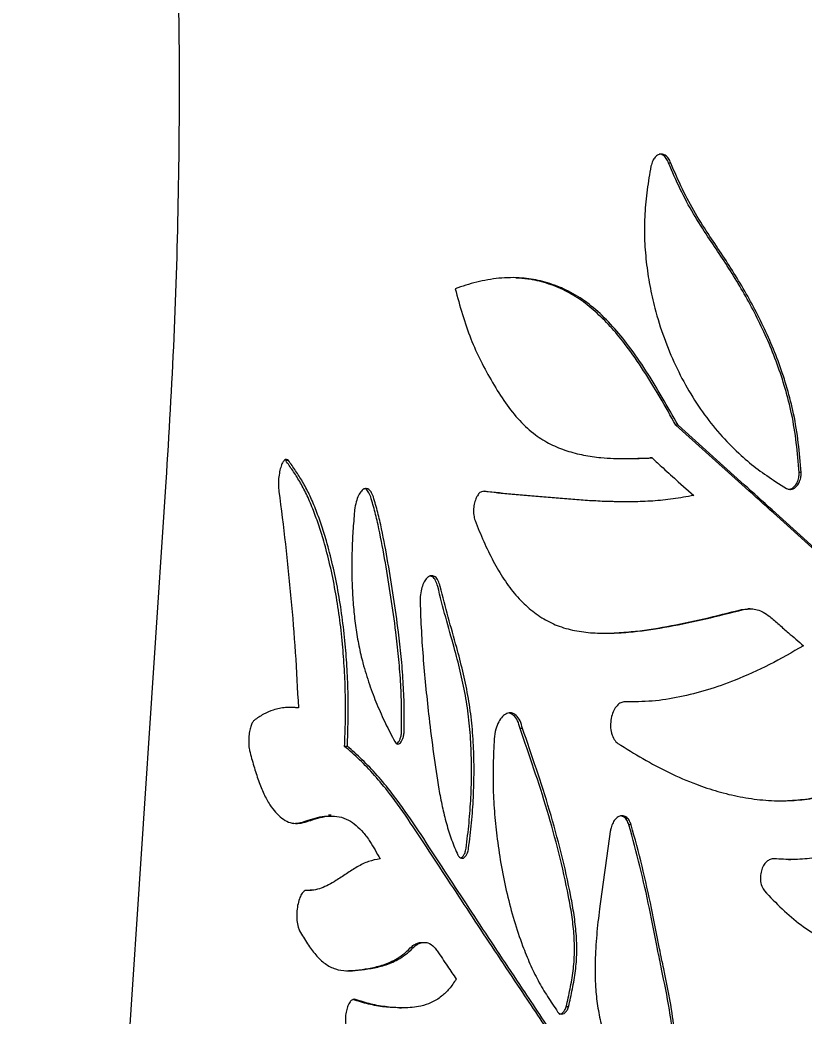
# Model space of a CAD drawing. Header units: millimetres. Extents: x 8 to 867, y 8 to 585.
# Drawn here: x 83.2 to 96.3, y 236.95 to 253.6 of the extents above; entities that cross this region are included whole.
import ezdxf

# ---------------------------------------------------------------- set-up
doc = ezdxf.new("R2010")
doc.units = ezdxf.units.MM
doc.layers.add('OUTLINE', color=7, linetype='Continuous', lineweight=25)

msp = doc.modelspace()

# ---------------------------------------------------------------- linework, layer by layer
at = {"layer": 'OUTLINE'}
for p, q in [((94.05898, 251.21085), (94.022, 251.21085)), ((95.18865, 245.89615), (94.14357, 246.83445)), ((94.18024, 246.83445), (94.14357, 246.83445)), ((95.2273, 245.89283), (94.18024, 246.83445)), ((87.6793, 246.24384), (87.63239, 246.24384)), ((93.31054, 246.27751), (93.70974, 246.28866)), ((93.74706, 246.28866), (93.70974, 246.28866)), ((96.23349, 246.04706), (96.20011, 246.04706)), ((83.19737, 209.18313), (85.63893, 245.89283)), ((94.18235, 245.89283), (94.44076, 245.66223)), ((95.8116, 245.89283), (95.9921, 245.78032)), ((95.23702, 243.75668), (95.3495, 243.7685)), ((95.38432, 243.77053), (95.34327, 243.77053)), ((87.79727, 242.11792), (87.67412, 242.11997)), ((87.84353, 242.11792), (87.79727, 242.11792)), ((91.58439, 241.77194), (91.54403, 241.77194)), ((88.66094, 241.47373), (88.61602, 241.47373)), ((88.38941, 240.32381), (88.34418, 240.32381)), ((93.39768, 240.16325), (93.36028, 240.16325)), ((96.02512, 239.58577), (96.05931, 239.58577)), ((88.01761, 239.07082), (88.06495, 239.07082)), ((89.53224, 237.11046), (89.56408, 237.11046)), ((92.35259, 237.12722), (92.3138, 237.12722))]:
    msp.add_line(p, q, dxfattribs=at)
for points, knots in [([(85.63893, 245.89283), (85.68665, 246.69345), (85.78209, 248.29469), (85.85098, 250.70186), (85.87013, 253.11181), (85.83308, 254.71919), (85.81456, 255.52289)], [0, 0, 0, 0, 0.24970988, 0.49941943, 0.74970993, 1, 1, 1, 1]), ([(94.022, 251.21085), (94.01, 251.2389), (93.98595, 251.29509), (93.92997, 251.34509), (93.88632, 251.36611), (93.86523, 251.36107), (93.86428, 251.36084)], [0, 0, 0, 0, 0.33653261, 0.6740976, 0.98528342, 1, 1, 1, 1]), ([(94.05898, 251.21085), (94.04701, 251.2387), (94.02302, 251.29447), (93.96693, 251.34751), (93.90598, 251.36679), (93.84755, 251.35335), (93.79633, 251.31253), (93.75295, 251.24759), (93.73634, 251.19055), (93.72765, 251.1607)], [0, 0, 0, 0, 0.15390957, 0.30829505, 0.45042933, 0.58199819, 0.71282117, 0.84970568, 1, 1, 1, 1]), ([(96.20011, 246.04706), (96.18627, 246.21189), (96.15861, 246.54127), (96.08491, 247.0124), (95.97172, 247.45045), (95.83756, 247.85952), (95.68029, 248.25193), (95.50364, 248.62685), (95.31167, 248.98564), (95.10799, 249.32959), (94.89609, 249.66152), (94.66515, 249.99772), (94.43325, 250.36291), (94.21145, 250.77071), (94.08511, 251.06424), (94.022, 251.21085)], [0, 0, 0, 0, 0.08077525, 0.16140647, 0.23469625, 0.30801139, 0.38119118, 0.45438632, 0.52745936, 0.60054356, 0.67351155, 0.7464702, 0.8309797, 0.91557605, 1, 1, 1, 1]), ([(96.23349, 246.04706), (96.21965, 246.21211), (96.19201, 246.54191), (96.11826, 247.01367), (96.005, 247.45232), (95.87071, 247.86197), (95.71328, 248.25493), (95.53645, 248.63039), (95.34428, 248.9897), (95.14041, 249.33418), (94.92829, 249.66661), (94.69779, 250.00254), (94.46705, 250.36684), (94.24703, 250.77292), (94.12162, 251.06497), (94.05898, 251.21085)], [0, 0, 0, 0, 0.08091507, 0.16168603, 0.23510686, 0.30855258, 0.38186308, 0.45518969, 0.52839297, 0.60160791, 0.67470633, 0.74779529, 0.83185995, 0.9160143, 1, 1, 1, 1]), ([(93.72765, 251.1607), (93.70541, 251.02958), (93.66091, 250.7672), (93.62004, 250.36588), (93.6137, 249.96044), (93.6457, 249.55955), (93.70396, 249.16655), (93.79945, 248.74072), (93.94007, 248.29156), (94.13148, 247.83033), (94.35774, 247.39934), (94.61786, 247.00275), (94.90981, 246.64325), (95.20981, 246.34159), (95.51126, 246.09202), (95.71148, 245.95923), (95.8116, 245.89283)], [0, 0, 0, 0, 0.06016609, 0.12039024, 0.18024612, 0.24051063, 0.30098092, 0.36129892, 0.44345642, 0.52591581, 0.60817846, 0.69231884, 0.77667125, 0.8608688, 0.93042323, 1, 1, 1, 1]), ([(94.18024, 246.83445), (94.09296, 246.98991), (93.91839, 247.30085), (93.6462, 247.74908), (93.37122, 248.14942), (93.09076, 248.49189), (92.80805, 248.77276), (92.50911, 248.99622), (92.19883, 249.1521), (91.88528, 249.25172), (91.54686, 249.30447), (91.18924, 249.29772), (90.81692, 249.2316), (90.58025, 249.15356), (90.46195, 249.11455)], [0, 0, 0, 0, 0.08762404, 0.17525217, 0.26273497, 0.33815335, 0.41371697, 0.48894593, 0.5643714, 0.64006833, 0.71561455, 0.81025155, 0.90515632, 1, 1, 1, 1]), ([(94.14357, 246.83445), (94.05608, 246.99004), (93.8811, 247.30122), (93.60821, 247.74964), (93.34203, 248.13702), (93.08104, 248.4564), (92.83033, 248.71113), (92.56806, 248.92528), (92.2846, 249.09675), (91.98368, 249.21319), (91.70773, 249.27947), (91.53916, 249.28789), (91.4734, 249.29117)], [0, 0, 0, 0, 0.12002096, 0.240047304, 0.359873715, 0.451619349, 0.543799464, 0.635799293, 0.727297317, 0.830411159, 0.933848653, 1, 1, 1, 1]), ([(90.46195, 249.11455), (90.50012, 248.9699), (90.57652, 248.68036), (90.71655, 248.27424), (90.88724, 247.89709), (91.08216, 247.54357), (91.29527, 247.20315), (91.53155, 246.90363), (91.7845, 246.67218), (92.05046, 246.51282), (92.32036, 246.40343), (92.60186, 246.33206), (92.9318, 246.28521), (93.31205, 246.2722), (93.60203, 246.28318), (93.74706, 246.28866)], [0, 0, 0, 0, 0.073399471, 0.146914017, 0.220153803, 0.298179954, 0.376543923, 0.454490384, 0.531943753, 0.600353703, 0.66906221, 0.737948285, 0.806601196, 0.903272875, 1, 1, 1, 1]), ([(87.6793, 246.24384), (87.66848, 246.253), (87.64681, 246.27135), (87.61081, 246.25472), (87.57691, 246.2085), (87.54711, 246.13283), (87.5238, 246.03192), (87.51401, 245.94708), (87.51178, 245.89997), (87.51145, 245.89283)], [0, 0, 0, 0, 0.15288648, 0.30622824, 0.45594213, 0.61357559, 0.78334605, 0.96714262, 1, 1, 1, 1]), ([(87.86616, 245.89615), (87.82735, 245.95799), (87.74963, 246.08184), (87.6715, 246.18979), (87.63239, 246.24384)], [0, 0, 0, 0, 0.49930972, 1, 1, 1, 1]), ([(87.91463, 245.89283), (87.87557, 245.95532), (87.79736, 246.08048), (87.71869, 246.18933), (87.6793, 246.24384)], [0, 0, 0, 0, 0.49928631, 1, 1, 1, 1]), ([(93.74706, 246.28866), (93.80774, 246.23298), (93.95154, 246.101), (94.0978, 245.96908), (94.18235, 245.89283)], [0, 0, 0, 0, 0.421938627, 1, 1, 1, 1]), ([(96.17463, 245.89615), (96.18402, 245.92489), (96.19999, 245.97377), (96.20007, 246.02568), (96.20011, 246.04706)], [0, 0, 0, 0, 0.5881282, 1, 1, 1, 1]), ([(96.20666, 245.89283), (96.21632, 245.92137), (96.23317, 245.97116), (96.23339, 246.02436), (96.23349, 246.04706)], [0, 0, 0, 0, 0.57338065, 1, 1, 1, 1]), ([(87.51145, 245.89283), (87.51113, 245.84443), (87.51077, 245.78784), (87.51694, 245.73824), (87.51783, 245.73107)], [0, 0, 0, 0, 0.85538086, 1, 1, 1, 1]), ([(88.61602, 241.47373), (88.62118, 241.6172), (88.63151, 241.90405), (88.63096, 242.33462), (88.61395, 242.76152), (88.58131, 243.1989), (88.53124, 243.63928), (88.46133, 244.08197), (88.37336, 244.50621), (88.27696, 244.87377), (88.17907, 245.1848), (88.08301, 245.44745), (87.97944, 245.69061), (87.90392, 245.82764), (87.86616, 245.89615)], [0, 0, 0, 0, 0.08143974, 0.16283003, 0.24607997, 0.32933324, 0.42202938, 0.51471714, 0.61072553, 0.70672955, 0.77907871, 0.85142063, 0.9257208, 1, 1, 1, 1]), ([(88.66094, 241.47373), (88.66611, 241.6172), (88.67644, 241.90405), (88.67593, 242.33461), (88.65899, 242.76153), (88.62643, 243.19916), (88.57641, 243.64004), (88.50648, 244.08344), (88.41846, 244.50837), (88.32219, 244.87562), (88.22474, 245.18555), (88.1295, 245.44644), (88.02687, 245.68817), (87.95204, 245.82462), (87.91463, 245.89283)], [0, 0, 0, 0, 0.08157711, 0.1631057, 0.24649115, 0.32988086, 0.42286271, 0.51583655, 0.61214875, 0.70845588, 0.78039303, 0.8523223, 0.92617181, 1, 1, 1, 1]), ([(117.34956, 225.12804), (117.15937, 225.34379), (116.61439, 225.962), (115.67607, 226.9442), (114.45109, 228.17257), (113.10447, 229.45621), (111.65131, 230.80487), (110.1987, 232.13715), (108.76497, 233.46909), (107.35283, 234.80045), (105.94994, 236.11412), (104.56009, 237.40811), (103.28775, 238.57779), (102.13277, 239.6287), (101.0955, 240.56987), (100.07282, 241.49472), (99.06092, 242.40813), (98.06179, 243.30896), (97.07834, 244.19482), (96.11655, 245.06073), (95.49788, 245.61774), (95.18865, 245.89615)], [0, 0, 0, 0, 0.02647876, 0.07587288, 0.12521196, 0.18670983, 0.24824759, 0.30978944, 0.37129328, 0.43281491, 0.49437841, 0.55593429, 0.61744575, 0.66481135, 0.71220126, 0.75958892, 0.80695155, 0.85519982, 0.90348023, 0.95175676, 1, 1, 1, 1]), ([(119.85188, 222.05664), (119.52866, 222.48467), (118.88188, 223.34119), (117.85001, 224.57734), (116.78094, 225.78039), (115.67687, 226.94818), (114.45127, 228.17598), (113.10607, 229.46103), (111.6538, 230.81063), (110.20229, 232.14405), (108.76966, 233.47711), (107.35861, 234.80956), (105.95676, 236.12423), (104.56793, 237.41919), (103.29761, 238.58874), (102.14566, 239.63854), (101.11232, 240.57761), (100.09349, 241.50046), (99.0854, 242.4119), (98.09, 243.31082), (97.1102, 244.19484), (96.15191, 245.059), (95.53544, 245.61495), (95.2273, 245.89283)], [0, 0, 0, 0, 0.04402205, 0.08809099, 0.13218406, 0.17626853, 0.22030357, 0.27519056, 0.33011299, 0.38503914, 0.43993129, 0.49483961, 0.54978535, 0.60472431, 0.65962345, 0.70176878, 0.74393564, 0.78610045, 0.82824314, 0.8711701, 0.91412552, 0.95707755, 1, 1, 1, 1]), ([(95.9921, 245.78032), (96.00914, 245.77333), (96.04322, 245.75933), (96.09845, 245.76946), (96.1488, 245.80206), (96.18498, 245.84663), (96.20082, 245.88037), (96.20666, 245.89283)], [0, 0, 0, 0, 0.21811132, 0.43646777, 0.6506497, 0.8710627, 1, 1, 1, 1]), ([(96.01614, 245.76547), (96.03245, 245.76663), (96.06668, 245.76908), (96.11556, 245.80272), (96.15238, 245.84764), (96.16844, 245.88265), (96.17463, 245.89615)], [0, 0, 0, 0, 0.25405821, 0.5330226, 0.8199436, 1, 1, 1, 1]), ([(87.51783, 245.73107), (87.5554, 245.43988), (87.63054, 244.85752), (87.72138, 243.95634), (87.79556, 243.04441), (87.82752, 242.42714), (87.84353, 242.11792)], [0, 0, 0, 0, 0.25425848, 0.50851298, 0.75378795, 1, 1, 1, 1]), ([(89.09514, 245.63749), (89.08301, 245.66882), (89.05872, 245.73157), (89.0054, 245.7783), (88.94903, 245.7812), (88.89418, 245.74125), (88.84584, 245.66555), (88.80563, 245.55564), (88.78741, 245.46059), (88.78148, 245.40575), (88.78074, 245.39886)], [0, 0, 0, 0, 0.14168871, 0.28385951, 0.4197549, 0.54641278, 0.68294971, 0.82000122, 0.97737668, 1, 1, 1, 1]), ([(89.05051, 245.63749), (89.03834, 245.66841), (89.01395, 245.73034), (88.96856, 245.77563), (88.93853, 245.77343), (88.9282, 245.77268)], [0, 0, 0, 0, 0.3952967, 0.79190755, 1, 1, 1, 1]), ([(90.94663, 245.73327), (90.93025, 245.73232), (90.8975, 245.73043), (90.85046, 245.69032), (90.81053, 245.62694), (90.78068, 245.54105), (90.76536, 245.43966), (90.76697, 245.33366), (90.78345, 245.27319), (90.79146, 245.24379)], [0, 0, 0, 0, 0.13038316, 0.26069264, 0.39381755, 0.53506988, 0.68763325, 0.84813957, 1, 1, 1, 1]), ([(93.27816, 245.55779), (93.20507, 245.5579), (92.93613, 245.55829), (92.48729, 245.58823), (91.93888, 245.63701), (91.41697, 245.67345), (91.09025, 245.71175), (90.93114, 245.7304)], [0, 0, 0, 0, 0.08615549, 0.31702922, 0.54819673, 0.77997985, 1, 1, 1, 1]), ([(94.44076, 245.66223), (94.32575, 245.64215), (94.09577, 245.602), (93.75659, 245.56547), (93.42265, 245.55474), (93.00928, 245.5581), (92.52466, 245.58767), (91.97806, 245.63724), (91.44839, 245.67419), (91.11393, 245.71357), (90.94663, 245.73327)], [0, 0, 0, 0, 0.08922293, 0.17841379, 0.26826578, 0.35812507, 0.51819156, 0.67846093, 0.83915663, 1, 1, 1, 1]), ([(89.56565, 241.72793), (89.5669, 241.8677), (89.56939, 242.14728), (89.55072, 242.56355), (89.5177, 242.97562), (89.46463, 243.44579), (89.38947, 243.9674), (89.29645, 244.54373), (89.20995, 245.01725), (89.12603, 245.38166), (89.07568, 245.55223), (89.05051, 245.63749)], [0, 0, 0, 0, 0.098993876, 0.198013131, 0.299290742, 0.400599558, 0.548961715, 0.697648666, 0.847926562, 0.923979932, 1, 1, 1, 1]), ([(89.60911, 241.72793), (89.61037, 241.8677), (89.61288, 242.14728), (89.59428, 242.56356), (89.56135, 242.97565), (89.5084, 243.44581), (89.4334, 243.9674), (89.3406, 244.54367), (89.25428, 245.01718), (89.17053, 245.38161), (89.12026, 245.55221), (89.09514, 245.63749)], [0, 0, 0, 0, 0.09901634, 0.19805782, 0.2993521, 0.40067685, 0.54902321, 0.69769309, 0.84795002, 0.92399172, 1, 1, 1, 1]), ([(88.78074, 245.39886), (88.77098, 245.28959), (88.75145, 245.07105), (88.73666, 244.73929), (88.73295, 244.40658), (88.74207, 244.07802), (88.76415, 243.75934), (88.80003, 243.44933), (88.85179, 243.14971), (88.92621, 242.83102), (89.02612, 242.50358), (89.15376, 242.16998), (89.29613, 241.85496), (89.39992, 241.6547), (89.45183, 241.55456)], [0, 0, 0, 0, 0.07277439, 0.14555133, 0.22035404, 0.2951522, 0.36801264, 0.44086146, 0.51644791, 0.5920602, 0.69297103, 0.7939447, 0.89695606, 1, 1, 1, 1]), ([(90.79146, 245.24379), (90.83863, 245.12687), (90.9331, 244.89269), (91.09302, 244.56349), (91.27061, 244.25961), (91.46968, 243.99168), (91.6921, 243.76944), (91.93484, 243.5942), (92.20172, 243.46813), (92.49017, 243.39427), (92.79602, 243.36085), (93.11023, 243.36158), (93.51826, 243.39222), (94.02653, 243.46761), (94.63928, 243.59977), (95.06095, 243.70438), (95.27176, 243.75668)], [0, 0, 0, 0, 0.05855665, 0.11729125, 0.17586142, 0.23419336, 0.29249861, 0.35100528, 0.40929085, 0.47150423, 0.53392889, 0.59651578, 0.65895117, 0.77255093, 0.88628597, 1, 1, 1, 1]), ([(90.21147, 244.14469), (90.20134, 244.17834), (90.18107, 244.24574), (90.13015, 244.30832), (90.07291, 244.32991), (90.01614, 244.31176), (89.9642, 244.25952), (89.91993, 244.17684), (89.88766, 244.06781), (89.87494, 243.9666), (89.87516, 243.90663), (89.87523, 243.88874)], [0, 0, 0, 0, 0.12411903, 0.24864607, 0.36306683, 0.47155881, 0.57963701, 0.69269564, 0.81447169, 0.94465457, 1, 1, 1, 1]), ([(90.16874, 244.14469), (90.15855, 244.178), (90.13815, 244.24471), (90.09343, 244.30472), (90.06063, 244.31301), (90.04843, 244.3161)], [0, 0, 0, 0, 0.3849797, 0.77119518, 1, 1, 1, 1]), ([(90.64288, 239.77382), (90.66035, 239.91458), (90.69529, 240.19607), (90.72534, 240.6256), (90.73719, 241.05828), (90.72749, 241.49094), (90.69398, 241.91523), (90.6342, 242.33116), (90.54753, 242.73234), (90.43413, 243.16567), (90.29919, 243.62768), (90.21222, 243.97235), (90.16874, 244.14469)], [0, 0, 0, 0, 0.09050458, 0.18100035, 0.27392343, 0.36682477, 0.45946704, 0.5520837, 0.64839248, 0.74478943, 0.87239463, 1, 1, 1, 1]), ([(90.68448, 239.77382), (90.70194, 239.91458), (90.73685, 240.19608), (90.76689, 240.62559), (90.77876, 241.05823), (90.76911, 241.4911), (90.73564, 241.91584), (90.67583, 242.33244), (90.58908, 242.73427), (90.47581, 243.16757), (90.34132, 243.62899), (90.25475, 243.97279), (90.21147, 244.14469)], [0, 0, 0, 0, 0.09052238, 0.18103504, 0.27396887, 0.36688079, 0.45968343, 0.55246072, 0.64893486, 0.7454977, 0.87274856, 1, 1, 1, 1]), ([(89.87523, 243.88874), (89.88117, 243.72492), (89.89305, 243.39727), (89.93844, 242.74821), (90.00889, 242.06699), (90.09686, 241.35031), (90.1685, 240.8543), (90.24332, 240.46727), (90.31266, 240.18163), (90.39658, 239.9064), (90.4693, 239.74171), (90.50564, 239.6594)], [0, 0, 0, 0, 0.10896212, 0.21793777, 0.43736633, 0.57544298, 0.7137132, 0.78426216, 0.85478076, 0.9274186, 1, 1, 1, 1]), ([(93.07592, 243.3656), (93.18225, 243.3721), (93.48217, 243.39043), (93.99136, 243.46854), (94.60419, 243.59977), (95.02609, 243.70438), (95.23702, 243.75668)], [0, 0, 0, 0, 0.15465119, 0.43622975, 0.71814085, 1, 1, 1, 1]), ([(95.27176, 243.75668), (95.31471, 243.76389), (95.39199, 243.77686), (95.50378, 243.7575), (95.60917, 243.71707), (95.67431, 243.66728), (95.70902, 243.64076)], [0, 0, 0, 0, 0.28089766, 0.50550738, 0.73657728, 1, 1, 1, 1]), ([(95.70902, 243.64076), (95.76076, 243.59584), (95.86426, 243.50601), (96.05177, 243.34411), (96.18848, 243.22683), (96.27256, 243.15471)], [0, 0, 0, 0, 0.27796225, 0.55592352, 1, 1, 1, 1]), ([(96.27256, 243.15471), (96.0833, 243.04526), (95.70354, 242.82564), (95.16677, 242.58536), (94.66714, 242.4082), (94.20487, 242.29026), (93.7439, 242.21797), (93.44419, 242.21735), (93.29378, 242.21704)], [0, 0, 0, 0, 0.18839402, 0.3780266, 0.53111628, 0.68505063, 0.84194159, 1, 1, 1, 1]), ([(93.29378, 242.21704), (93.27043, 242.2143), (93.22374, 242.20881), (93.15859, 242.1563), (93.10447, 242.07637), (93.0658, 241.97026), (93.04877, 241.84642), (93.0585, 241.71889), (93.09612, 241.60817), (93.14174, 241.54869), (93.17033, 241.52801), (93.17568, 241.52414)], [0, 0, 0, 0, 0.108890602, 0.21768886, 0.329377148, 0.449074926, 0.577672058, 0.711665536, 0.845547961, 0.97107018, 1, 1, 1, 1]), ([(87.84353, 242.11792), (87.77221, 242.12236), (87.62957, 242.13123), (87.43623, 242.08834), (87.26038, 242.0156), (87.15615, 241.94354), (87.10391, 241.90743)], [0, 0, 0, 0, 0.27356193, 0.54713584, 0.77303213, 1, 1, 1, 1]), ([(87.10391, 241.90743), (87.09381, 241.89649), (87.07362, 241.87463), (87.04751, 241.80681), (87.02731, 241.72019), (87.01531, 241.61774), (87.014, 241.51145), (87.02155, 241.44108), (87.02838, 241.40924), (87.02936, 241.40466)], [0, 0, 0, 0, 0.14954042, 0.29882588, 0.45517629, 0.62124097, 0.7951636, 0.97050117, 1, 1, 1, 1]), ([(91.58439, 241.77194), (91.57233, 241.81676), (91.54816, 241.90653), (91.48071, 241.99797), (91.40185, 242.03951), (91.32164, 242.03027), (91.24717, 241.97726), (91.18322, 241.88566), (91.13164, 241.75695), (91.1182, 241.65489), (91.11102, 241.60041)], [0, 0, 0, 0, 0.13233414, 0.26505079, 0.38775784, 0.50307232, 0.61613311, 0.7329784, 0.85747179, 1, 1, 1, 1]), ([(91.54403, 241.77194), (91.5319, 241.81648), (91.50762, 241.9057), (91.44265, 241.99815), (91.39, 242.01852), (91.36599, 242.02781)], [0, 0, 0, 0, 0.35163911, 0.70426779, 1, 1, 1, 1]), ([(89.45183, 241.55456), (89.45937, 241.54311), (89.47446, 241.52019), (89.50366, 241.50957), (89.53339, 241.51882), (89.56116, 241.54723), (89.58473, 241.59203), (89.60205, 241.65115), (89.60808, 241.69895), (89.609, 241.725), (89.60911, 241.72793)], [0, 0, 0, 0, 0.137233708, 0.27467677, 0.40771429, 0.53942723, 0.676279427, 0.821613912, 0.979956415, 1, 1, 1, 1]), ([(89.48474, 241.52053), (89.4864, 241.52098), (89.4977, 241.52407), (89.51772, 241.54853), (89.54138, 241.59201), (89.55866, 241.65166), (89.56464, 241.69924), (89.56555, 241.72514), (89.56565, 241.72793)], [0, 0, 0, 0, 0.03698713, 0.25183523, 0.4749075, 0.71153274, 0.96900644, 1, 1, 1, 1]), ([(92.3138, 237.12722), (92.33588, 237.22583), (92.38005, 237.42302), (92.43278, 237.72359), (92.45794, 238.03572), (92.44514, 238.35046), (92.40823, 238.66309), (92.32733, 239.11619), (92.19324, 239.70091), (91.99904, 240.41149), (91.77638, 241.0978), (91.62149, 241.54718), (91.54403, 241.77194)], [0, 0, 0, 0, 0.06007664, 0.12013847, 0.17971563, 0.24281877, 0.30627801, 0.36969096, 0.52603625, 0.68246535, 0.84118489, 1, 1, 1, 1]), ([(92.35259, 237.12722), (92.37468, 237.22597), (92.41885, 237.42346), (92.47155, 237.72448), (92.49661, 238.03695), (92.48371, 238.35189), (92.44677, 238.66466), (92.36594, 239.11765), (92.23211, 239.70207), (92.03837, 240.41222), (91.81621, 241.09814), (91.66168, 241.54729), (91.58439, 241.77194)], [0, 0, 0, 0, 0.06017515, 0.12033511, 0.1800091, 0.24315903, 0.30666293, 0.37012091, 0.52636585, 0.68269275, 0.84129876, 1, 1, 1, 1]), ([(91.11102, 241.60041), (91.10489, 241.46028), (91.09265, 241.18019), (91.08967, 240.75763), (91.11495, 240.33865), (91.16227, 239.90487), (91.22994, 239.46024), (91.32293, 239.00578), (91.43997, 238.565), (91.5702, 238.17747), (91.7057, 237.84316), (91.84319, 237.5572), (92.00034, 237.29398), (92.11352, 237.12738), (92.17013, 237.04405)], [0, 0, 0, 0, 0.08062018, 0.16114015, 0.24350541, 0.32592512, 0.4202951, 0.51465611, 0.6113693, 0.70807754, 0.78033354, 0.85256544, 0.92625196, 1, 1, 1, 1]), ([(87.02936, 241.40466), (87.05231, 241.31733), (87.09827, 241.14238), (87.17668, 240.89813), (87.26505, 240.67689), (87.36116, 240.50078), (87.46262, 240.36791), (87.56629, 240.27032), (87.67783, 240.20342), (87.79773, 240.18052), (87.92316, 240.19618), (88.05923, 240.24119), (88.20629, 240.29022), (88.36419, 240.31541), (88.52382, 240.30728), (88.67249, 240.25367), (88.80707, 240.15956), (88.92757, 240.04098), (89.06278, 239.85744), (89.15131, 239.69518), (89.20592, 239.5951)], [0, 0, 0, 0, 0.05976395, 0.119723, 0.17944715, 0.23888964, 0.28917967, 0.33957634, 0.38980452, 0.44021595, 0.4908963, 0.54154902, 0.60077316, 0.66025155, 0.71938535, 0.77813706, 0.82625463, 0.87452559, 0.92260893, 1, 1, 1, 1]), ([(94.08081, 233.66688), (93.82831, 234.03298), (93.36601, 234.70328), (92.71984, 235.66546), (92.12866, 236.55328), (91.48297, 237.52263), (90.78985, 238.56125), (90.18619, 239.48503), (89.71779, 240.20023), (89.401, 240.64905), (89.11591, 240.99518), (88.86535, 241.25618), (88.6991, 241.40123), (88.61602, 241.47373)], [0, 0, 0, 0, 0.12428452, 0.22755455, 0.33083867, 0.43409695, 0.57382851, 0.7135571, 0.78434591, 0.85510034, 0.9033679, 0.95170418, 1, 1, 1, 1]), ([(94.11633, 233.66727), (93.86228, 234.03626), (93.39862, 234.70969), (92.75144, 235.67512), (92.16089, 236.5635), (91.51674, 237.53209), (90.82609, 238.56892), (90.22508, 239.49037), (89.75858, 240.20359), (89.44303, 240.65115), (89.15901, 240.99633), (88.90937, 241.25664), (88.74372, 241.40139), (88.66094, 241.47373)], [0, 0, 0, 0, 0.12529107, 0.22866632, 0.33205579, 0.43541946, 0.57482508, 0.71422752, 0.78485015, 0.8554387, 0.90359337, 0.95181677, 1, 1, 1, 1]), ([(93.17568, 241.52414), (93.31404, 241.4376), (93.59078, 241.2645), (94.02657, 241.03078), (94.44461, 240.84847), (94.84164, 240.71664), (95.21196, 240.62672), (95.5932, 240.57211), (95.96813, 240.55899), (96.33415, 240.58722), (96.68779, 240.65304), (97.04097, 240.76034), (97.35828, 240.89933), (97.63705, 241.05766), (97.80154, 241.15944), (97.88381, 241.21034)], [0, 0, 0, 0, 0.10354664, 0.20711429, 0.31055786, 0.38883567, 0.46729687, 0.54565749, 0.623798, 0.69258294, 0.76166387, 0.83064643, 0.89929682, 0.94963604, 1, 1, 1, 1]), ([(95.96377, 240.56698), (96.07801, 240.57351), (96.30926, 240.58674), (96.66198, 240.65515), (97.01607, 240.76282), (97.33287, 240.9024), (97.60975, 241.05985), (97.77213, 241.16017), (97.85335, 241.21034)], [0, 0, 0, 0, 0.18069849, 0.3657741, 0.55058673, 0.73450893, 0.86722381, 1, 1, 1, 1]), ([(99.30081, 240.59889), (99.1346, 240.59375), (98.88505, 240.58604), (98.558, 240.52858), (98.32876, 240.46604), (98.11749, 240.3833), (97.86106, 240.25091), (97.6194, 240.08263), (97.37548, 239.92636), (97.18808, 239.8241), (96.99615, 239.74317), (96.73749, 239.65905), (96.43565, 239.60184), (96.09555, 239.57949), (95.88874, 239.59142), (95.78531, 239.59738)], [0, 0, 0, 0, 0.13124538, 0.19704848, 0.26282625, 0.31848197, 0.37413394, 0.48502261, 0.54054688, 0.59603159, 0.65163538, 0.70724847, 0.81827875, 0.90912366, 1, 1, 1, 1]), ([(87.76961, 240.18886), (87.80554, 240.19113), (87.88311, 240.19601), (88.01386, 240.24255), (88.161, 240.28776), (88.27427, 240.31394), (88.33582, 240.30892), (88.34398, 240.30826)], [0, 0, 0, 0, 0.19708994, 0.42547736, 0.69173688, 0.95913353, 1, 1, 1, 1]), ([(93.39768, 240.16325), (93.38696, 240.191), (93.36549, 240.24656), (93.31198, 240.29982), (93.25162, 240.32054), (93.19143, 240.30784), (93.13689, 240.26687), (93.09129, 240.2007), (93.06186, 240.12499), (93.05302, 240.07215), (93.04951, 240.05114)], [0, 0, 0, 0, 0.13780325, 0.2758991, 0.40624454, 0.52885145, 0.65012223, 0.77547929, 0.91071883, 1, 1, 1, 1]), ([(93.36028, 240.16325), (93.34947, 240.19064), (93.32783, 240.24548), (93.28386, 240.29438), (93.2527, 240.3024), (93.24288, 240.30493)], [0, 0, 0, 0, 0.40594397, 0.81274825, 1, 1, 1, 1]), ([(93.04951, 240.05114), (93.0188, 239.83642), (92.95741, 239.407), (92.87588, 238.8327), (92.81831, 238.32554), (92.79051, 237.88713), (92.79478, 237.48886), (92.83281, 237.13909), (92.89226, 236.83937), (92.97632, 236.55654), (93.07508, 236.2873), (93.21065, 235.93163), (93.38586, 235.49122), (93.59928, 235.02594), (93.74926, 234.74391), (93.81315, 234.62377)], [0, 0, 0, 0, 0.10929014, 0.21856824, 0.29223415, 0.36593351, 0.43926444, 0.49308927, 0.54692778, 0.60045479, 0.65405431, 0.70735394, 0.81410798, 0.92081409, 1, 1, 1, 1]), ([(94.00676, 234.73586), (94.0252, 234.88378), (94.06207, 235.17954), (94.10807, 235.63934), (94.12436, 236.11582), (94.10317, 236.60291), (94.03071, 237.15214), (93.92748, 237.64134), (93.81333, 238.20278), (93.7022, 238.78091), (93.54715, 239.47532), (93.42257, 239.93392), (93.36028, 240.16325)], [0, 0, 0, 0, 0.07857065, 0.15710339, 0.24327369, 0.32970062, 0.41582781, 0.5421302, 0.60525506, 0.73150354, 0.86573194, 1, 1, 1, 1]), ([(94.04275, 234.73586), (94.06117, 234.88378), (94.09801, 235.17955), (94.144, 235.63959), (94.16027, 236.11656), (94.139, 236.60437), (94.06642, 237.15456), (93.9631, 237.64475), (93.84895, 238.20749), (93.7381, 238.78537), (93.58351, 239.4782), (93.45963, 239.93488), (93.39768, 240.16325)], [0, 0, 0, 0, 0.07858135, 0.15712422, 0.24343495, 0.3300039, 0.41627343, 0.54285658, 0.60612201, 0.73265172, 0.86630559, 1, 1, 1, 1]), ([(90.50564, 239.6594), (90.5138, 239.6459), (90.53014, 239.61886), (90.56306, 239.60213), (90.59697, 239.6066), (90.62882, 239.63081), (90.65608, 239.67201), (90.6752, 239.72204), (90.68169, 239.75821), (90.68448, 239.77382)], [0, 0, 0, 0, 0.15177128, 0.30389428, 0.44763311, 0.58731018, 0.7315215, 0.88417102, 1, 1, 1, 1]), ([(90.56797, 239.61957), (90.57414, 239.62363), (90.59111, 239.63478), (90.61448, 239.6728), (90.63366, 239.72217), (90.64011, 239.75832), (90.64288, 239.77382)], [0, 0, 0, 0, 0.16705156, 0.45913647, 0.76797294, 1, 1, 1, 1]), ([(89.20592, 239.5951), (89.14194, 239.58387), (89.013, 239.56124), (88.82662, 239.46413), (88.64614, 239.34762), (88.48726, 239.24183), (88.34685, 239.15997), (88.22337, 239.10487), (88.10074, 239.06974), (88.02133, 239.06988), (87.98163, 239.06995)], [0, 0, 0, 0, 0.14490931, 0.29205957, 0.43661629, 0.58119608, 0.68476585, 0.78829263, 0.89417276, 1, 1, 1, 1]), ([(95.78531, 239.59738), (95.76288, 239.59599), (95.71803, 239.5932), (95.65502, 239.551), (95.6028, 239.48528), (95.56604, 239.39753), (95.54968, 239.29522), (95.55869, 239.18959), (95.5869, 239.11042), (95.61311, 239.07413), (95.6213, 239.0628)], [0, 0, 0, 0, 0.12235383, 0.24463995, 0.36948986, 0.50082392, 0.64051603, 0.78614286, 0.93317649, 1, 1, 1, 1]), ([(87.98163, 239.06995), (87.96698, 239.06731), (87.93771, 239.06205), (87.89502, 239.00911), (87.85741, 238.92803), (87.8293, 238.81932), (87.81532, 238.69384), (87.81714, 238.56694), (87.83492, 238.4621), (87.85555, 238.41565), (87.86413, 238.39632)], [0, 0, 0, 0, 0.11504005, 0.2297832, 0.35299419, 0.48485245, 0.6171057, 0.75835102, 0.89943268, 1, 1, 1, 1]), ([(95.6213, 239.0628), (95.71794, 238.95971), (95.91131, 238.75345), (96.22853, 238.48394), (96.55435, 238.27594), (96.8831, 238.12942), (97.20612, 238.0302), (97.52484, 237.98026), (97.83416, 237.97802), (98.12912, 238.01618), (98.42214, 238.09311), (98.70752, 238.21492), (98.98596, 238.36279), (99.26512, 238.51611), (99.55308, 238.64999), (99.85092, 238.75365), (100.17427, 238.82206), (100.52078, 238.84444), (100.88594, 238.82064), (101.2424, 238.7424), (101.47323, 238.66243), (101.5868, 238.62308)], [0, 0, 0, 0, 0.06567957, 0.13142138, 0.19688346, 0.25206541, 0.30736655, 0.36247087, 0.40947632, 0.45662259, 0.50361258, 0.55007625, 0.59668535, 0.64330504, 0.69006673, 0.73689098, 0.78354949, 0.83806728, 0.89276668, 0.94724401, 1, 1, 1, 1]), ([(87.86413, 238.39632), (87.90636, 238.32236), (87.99086, 238.17439), (88.13209, 237.98575), (88.28763, 237.83491), (88.46141, 237.74851), (88.64775, 237.71921), (88.84701, 237.73396), (89.0573, 237.7638), (89.27857, 237.81232), (89.47156, 237.89124), (89.63176, 237.99148), (89.71382, 238.06929), (89.75484, 238.10818)], [0, 0, 0, 0, 0.09455174, 0.18918062, 0.28339152, 0.37902811, 0.47531084, 0.57146994, 0.67547256, 0.7794642, 0.8830462, 0.94154601, 1, 1, 1, 1]), ([(88.6379, 237.72806), (88.69131, 237.72964), (88.81428, 237.73327), (89.01435, 237.76467), (89.23597, 237.8124), (89.42921, 237.89175), (89.58927, 237.992), (89.67105, 238.06946), (89.71193, 238.10818)], [0, 0, 0, 0, 0.15728226, 0.3621352, 0.56696644, 0.77098415, 0.8855367, 1, 1, 1, 1]), ([(89.71193, 238.10818), (89.73153, 238.1264), (89.77074, 238.16284), (89.83345, 238.19217), (89.87719, 238.20477), (89.89905, 238.20141), (89.89998, 238.20127)], [0, 0, 0, 0, 0.32837235, 0.65664691, 0.98546325, 1, 1, 1, 1]), ([(89.75484, 238.10818), (89.77438, 238.12625), (89.81345, 238.16239), (89.87609, 238.19357), (89.93971, 238.20514), (90.02248, 238.19296), (90.09926, 238.14296), (90.14624, 238.0792), (90.16096, 238.05921)], [0, 0, 0, 0, 0.14608232, 0.29212048, 0.4384032, 0.58469562, 0.86985255, 1, 1, 1, 1]), ([(90.16096, 238.05921), (90.18943, 238.01658), (90.24638, 237.93131), (90.35173, 237.77439), (90.42925, 237.65959), (90.47772, 237.58782)], [0, 0, 0, 0, 0.27260556, 0.54521177, 1, 1, 1, 1]), ([(90.47772, 237.58782), (90.43953, 237.53155), (90.36314, 237.419), (90.22161, 237.28411), (90.06091, 237.18802), (89.84723, 237.12239), (89.59964, 237.10107), (89.32252, 237.11999), (89.05317, 237.1653), (88.88243, 237.22113), (88.79705, 237.24906)], [0, 0, 0, 0, 0.07525162, 0.15051555, 0.24706482, 0.34387847, 0.50596929, 0.66828581, 0.8341322, 1, 1, 1, 1]), ([(88.79705, 237.24906), (88.78325, 237.25091), (88.75566, 237.25461), (88.71397, 237.22194), (88.67708, 237.16449), (88.64801, 237.08322), (88.63015, 236.98472), (88.62716, 236.87895), (88.63814, 236.79181), (88.65268, 236.74903), (88.65797, 236.73346)], [0, 0, 0, 0, 0.12023037, 0.24039672, 0.36300951, 0.49168763, 0.62769131, 0.7704815, 0.91648402, 1, 1, 1, 1]), ([(89.5337, 237.10971), (89.44929, 237.11273), (89.27029, 237.11915), (89.00925, 237.16592), (88.83824, 237.22134), (88.75273, 237.24906)], [0, 0, 0, 0, 0.308544182, 0.654250158, 1, 1, 1, 1]), ([(92.17013, 237.04405), (92.18036, 237.033), (92.20084, 237.01088), (92.23904, 237.00199), (92.2772, 237.01305), (92.31187, 237.04341), (92.33728, 237.08391), (92.34817, 237.11471), (92.35259, 237.12722)], [0, 0, 0, 0, 0.17794414, 0.35612315, 0.52912189, 0.70120373, 0.87860391, 1, 1, 1, 1]), ([(92.19671, 237.00633), (92.198, 237.00596), (92.21139, 237.0022), (92.23861, 237.01447), (92.27312, 237.04321), (92.29856, 237.08417), (92.30942, 237.11484), (92.3138, 237.12722)], [0, 0, 0, 0, 0.02795078, 0.28976175, 0.5502066, 0.81849867, 1, 1, 1, 1])]:
    msp.add_open_spline(points, degree=3, knots=knots, dxfattribs=at)

doc.saveas('drawing.dxf')
